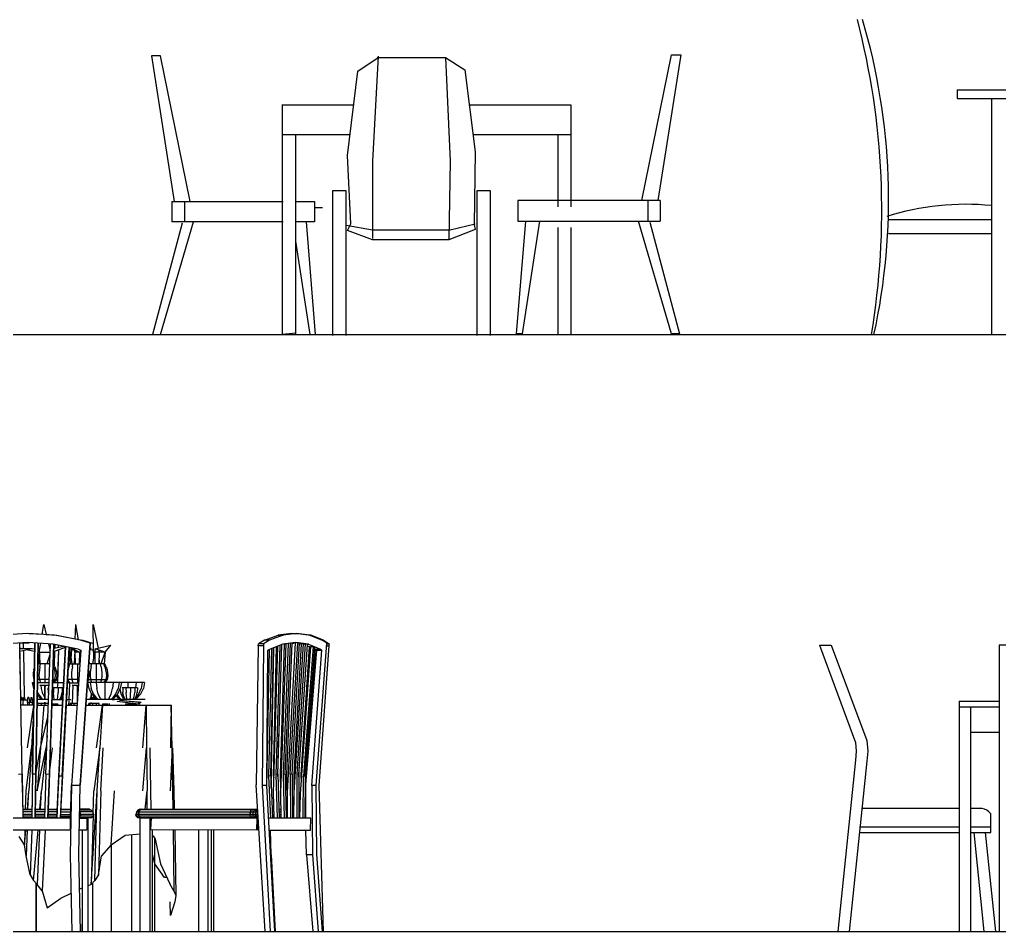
# Model space of a CAD drawing. Header units: inches. Extents: x 10 to 52.5, y 12.2 to 37.
# Drawn here: x 41.289 to 44.694, y 27.344 to 30.512 of the extents above; entities that cross this region are included whole.
import ezdxf

# ---------------------------------------------------------------- set-up
doc = ezdxf.new("R2010")
doc.units = ezdxf.units.IN
doc.header["$MEASUREMENT"] = 0
doc.layers.add('02', color=2, linetype='Continuous')
doc.layers.add('1', color=1, linetype='Continuous')

msp = doc.modelspace()

# ---------------------------------------------------------------- linework, layer by layer
at = {"layer": '02'}
for p, q in [((44.5476, 30.2675), (44.5476, 30.2377)), ((44.5476, 30.2675), (44.7205, 30.2675)), ((42.2008, 30.2169), (42.2008, 29.4194)), ((42.2045, 30.2161), (42.4496, 30.2161)), ((42.8518, 30.2161), (43.2045, 30.2161)), ((43.2045, 30.2161), (43.2045, 29.8611)), ((44.5476, 30.2377), (44.7205, 30.2377)), ((44.6671, 30.2377), (44.6671, 29.4175)), ((42.4368, 30.1108), (42.2045, 30.1108)), ((42.2481, 30.1108), (42.2481, 29.4161)), ((43.2045, 30.1108), (42.865, 30.1108)), ((43.1609, 29.8611), (43.1609, 30.1108)), ((42.3132, 29.8594), (42.3414, 29.8594)), ((44.6671, 29.8155), (44.3089, 29.8155)), ((43.1609, 29.4161), (43.1609, 29.7899)), ((43.2045, 29.7899), (43.2045, 29.4161)), ((44.6671, 29.7674), (44.3089, 29.7674)), ((42.2008, 29.4194), (42.2492, 29.4234)), ((41.3672, 28.3762), (41.3728, 28.4101)), ((41.3728, 28.4101), (41.3814, 28.3752)), ((41.4822, 28.359), (41.4837, 28.4101)), ((41.4929, 28.3567), (41.4837, 28.4101)), ((41.5445, 28.4101), (41.5621, 28.3284)), ((41.5457, 28.3136), (41.5445, 28.4101)), ((41.3173, 28.3794), (41.2249, 28.3735)), ((41.4095, 28.3735), (41.3173, 28.3794)), ((41.3215, 28.3793), (41.3259, 28.3794)), ((41.3259, 28.3794), (41.3672, 28.3768)), ((41.3812, 28.3758), (41.4183, 28.3735)), ((41.5002, 28.3553), (41.4095, 28.3735)), ((41.4183, 28.3735), (41.4822, 28.3607)), ((42.14, 28.3553), (42.1872, 28.3735)), ((42.2048, 28.3735), (42.1578, 28.3553)), ((42.2341, 28.3794), (42.1872, 28.3735)), ((42.1872, 28.3735), (42.2048, 28.3735)), ((42.2515, 28.3794), (42.2048, 28.3735)), ((42.2341, 28.3794), (42.2559, 28.3794)), ((42.297, 28.3735), (42.2515, 28.3794)), ((42.2559, 28.3794), (42.3014, 28.3735)), ((42.297, 28.3735), (42.3408, 28.3553)), ((42.3014, 28.3735), (42.297, 28.3735)), ((42.3452, 28.3553), (42.3014, 28.3735)), ((41.3173, 28.3471), (41.2289, 28.3414)), ((41.2894, 28.3448), (41.3215, 28.3469)), ((41.2985, 27.8268), (41.2894, 28.3454)), ((41.2974, 27.89), (41.2894, 28.3454)), ((41.2899, 28.3263), (41.2897, 28.3448)), ((41.302, 28.3265), (41.3018, 28.3456)), ((41.4057, 28.3414), (41.3173, 28.3471)), ((41.3412, 28.3456), (41.3324, 27.8268)), ((41.3336, 27.89), (41.3412, 28.3456)), ((41.3533, 28.3448), (41.3445, 27.8266)), ((41.3454, 27.8898), (41.3533, 28.3448)), ((41.3534, 28.3261), (41.3536, 28.3448)), ((41.3582, 28.3207), (41.3621, 28.3443)), ((41.3804, 27.89), (41.3961, 28.342)), ((41.3894, 28.3423), (41.3953, 28.3186)), ((41.408, 28.3408), (41.3904, 27.8265)), ((41.3925, 27.8894), (41.408, 28.3408)), ((41.4064, 28.3412), (41.4045, 28.3414)), ((41.4925, 28.3242), (41.4057, 28.3414)), ((41.412, 28.328), (41.4124, 28.34)), ((41.4242, 28.3303), (41.4244, 28.3376)), ((41.4925, 28.3586), (41.509, 28.3553)), ((41.499, 27.8504), (41.5342, 28.3454)), ((41.5342, 28.3454), (41.4992, 27.8527)), ((41.5342, 28.3454), (41.5002, 28.3553)), ((41.509, 28.3553), (41.5453, 28.3444)), ((41.5516, 28.3261), (41.6057, 28.3383)), ((41.5859, 28.3136), (41.6057, 28.3383)), ((42.1182, 28.3366), (42.1105, 27.8527)), ((42.1182, 28.3366), (42.119, 28.3435)), ((42.1364, 28.3366), (42.1182, 28.3366)), ((42.14, 28.3553), (42.119, 28.3435)), ((42.1369, 28.3435), (42.119, 28.3435)), ((42.1364, 28.3366), (42.1321, 27.8504)), ((42.1369, 28.3435), (42.1364, 28.3366)), ((42.1578, 28.3553), (42.1369, 28.3435)), ((42.1578, 28.3553), (42.14, 28.3553)), ((42.2041, 28.3414), (42.1591, 28.3242)), ((42.18, 27.8896), (42.1939, 28.3376)), ((42.1861, 27.89), (42.2001, 28.3399)), ((42.2083, 28.342), (42.1943, 27.89)), ((42.2146, 28.3427), (42.1957, 27.8266)), ((42.2486, 28.3471), (42.2041, 28.3414)), ((42.2056, 27.8896), (42.2238, 28.3439)), ((42.2085, 28.3414), (42.2083, 28.3414)), ((42.2146, 28.3421), (42.2085, 28.3414)), ((42.2115, 27.89), (42.2299, 28.3446)), ((42.2177, 27.89), (42.236, 28.3456)), ((42.2469, 28.3467), (42.2186, 27.8268)), ((42.2297, 27.89), (42.2559, 28.3462)), ((42.2356, 27.8898), (42.2618, 28.3454)), ((42.236, 28.345), (42.2416, 28.3456)), ((42.2467, 28.345), (42.2395, 28.346)), ((42.2741, 28.3425), (42.2416, 27.8268)), ((42.2678, 28.3421), (42.2418, 27.8896)), ((42.2515, 28.3467), (42.2469, 28.3467)), ((42.2924, 28.3414), (42.2486, 28.3471)), ((42.253, 27.89), (42.2829, 28.3425)), ((42.2592, 27.8894), (42.289, 28.341)), ((42.2739, 28.3414), (42.2618, 28.3431)), ((42.2741, 28.3425), (42.2829, 28.3425)), ((42.289, 28.341), (42.2831, 28.3425)), ((42.2997, 28.3309), (42.2886, 28.3355)), ((42.289, 28.341), (42.2924, 28.3414)), ((42.2924, 28.3414), (42.3343, 28.3242)), ((42.319, 27.8504), (42.3569, 28.3454)), ((42.3636, 28.3366), (42.3284, 27.8504)), ((42.3569, 28.3454), (42.3408, 28.3553)), ((42.3408, 28.3553), (42.3452, 28.3553)), ((42.3452, 28.3553), (42.3642, 28.3435)), ((42.3561, 28.3366), (42.3636, 28.3366)), ((42.3567, 28.3435), (42.3642, 28.3435)), ((42.3642, 28.3435), (42.3636, 28.3366)), ((44.0686, 28.3381), (44.1938, 28.0007)), ((44.0686, 28.3381), (44.1097, 28.3381)), ((44.1097, 28.3381), (44.2334, 28.0071)), ((44.6933, 28.3381), (44.6933, 27.3442)), ((44.7333, 28.3381), (44.6933, 28.3381)), ((41.2896, 28.3263), (41.3316, 28.3267)), ((41.2897, 28.3177), (41.3316, 28.3267)), ((41.293, 28.1564), (41.2901, 28.3177)), ((41.2924, 28.3267), (41.3119, 28.3265)), ((41.2941, 28.3263), (41.2924, 28.3267)), ((41.3022, 28.3203), (41.3051, 28.1564)), ((41.3408, 28.3161), (41.3119, 28.3224)), ((41.3297, 28.3263), (41.341, 28.3261)), ((41.3525, 28.2739), (41.3529, 28.3026)), ((41.3527, 28.3079), (41.3544, 28.2739)), ((41.358, 28.3261), (41.3529, 28.3146)), ((41.3531, 28.3261), (41.358, 28.3261)), ((41.3599, 28.2739), (41.358, 28.3261)), ((41.3584, 28.3136), (41.3951, 28.3136)), ((41.3842, 28.2739), (41.395, 28.3077)), ((41.4072, 28.3159), (41.4487, 28.3312)), ((41.4435, 28.3337), (41.4076, 28.3272)), ((41.4099, 28.2675), (41.4116, 28.3177)), ((41.4238, 28.3221), (41.4198, 28.2083)), ((41.4238, 28.3221), (41.42, 28.2083)), ((41.4487, 28.3328), (41.4219, 27.8209)), ((41.4254, 27.8838), (41.4487, 28.3328)), ((41.4606, 28.3305), (41.434, 27.8201)), ((41.4372, 27.8833), (41.4606, 28.3305)), ((41.4627, 28.3261), (41.4604, 28.328)), ((41.4969, 28.3136), (41.4627, 28.3261)), ((41.4653, 28.2739), (41.4627, 28.3261)), ((41.4627, 28.3261), (41.4697, 28.2739)), ((41.4671, 28.3291), (41.4969, 28.3136)), ((41.4688, 28.3238), (41.4673, 28.2926)), ((41.469, 28.328), (41.4692, 28.3288)), ((41.5017, 28.3215), (41.4692, 27.8504)), ((41.4806, 28.3194), (41.4782, 28.2739)), ((41.4808, 28.3136), (41.481, 28.3263)), ((41.4808, 28.3221), (41.481, 28.3263)), ((41.4808, 28.3136), (41.4814, 28.2739)), ((41.4969, 28.3136), (41.4808, 28.3136)), ((41.4925, 28.3242), (41.5017, 28.3215)), ((41.4969, 28.3136), (41.4961, 28.2739)), ((41.499, 28.3223), (41.5005, 28.3136)), ((41.4992, 28.3203), (41.5015, 28.3198)), ((41.5325, 28.3226), (41.5376, 28.3267)), ((41.5376, 28.3267), (41.5329, 28.3267)), ((41.5455, 28.3194), (41.5338, 28.3238)), ((41.5516, 28.3261), (41.5422, 28.2739)), ((41.5457, 28.3136), (41.5461, 28.2951)), ((41.5493, 28.3136), (41.5457, 28.3136)), ((41.5859, 28.3136), (41.5516, 28.3261)), ((41.5518, 28.2739), (41.5516, 28.3261)), ((41.5859, 28.3136), (41.5516, 28.3136)), ((41.5635, 28.3217), (41.5654, 28.3136)), ((41.5654, 28.3136), (41.5644, 28.2739)), ((41.5721, 28.2739), (41.5859, 28.3136)), ((41.5859, 28.3136), (41.583, 28.2739)), ((42.1561, 28.3224), (42.1471, 27.8479)), ((42.1507, 28.3196), (42.1471, 27.8504)), ((42.1591, 28.3242), (42.1507, 28.3196)), ((42.1561, 28.3215), (42.1543, 28.3215)), ((42.1555, 27.8833), (42.165, 28.3265)), ((42.1616, 27.884), (42.1714, 28.3288)), ((42.1633, 27.8419), (42.1727, 28.3293)), ((42.1848, 28.3339), (42.1706, 27.8265)), ((42.1717, 27.8838), (42.1817, 28.3328)), ((42.1846, 28.3322), (42.1817, 28.3311)), ((42.2999, 28.3341), (42.2634, 27.8209)), ((42.2674, 27.8896), (42.2965, 28.3322)), ((42.3091, 28.3341), (42.2756, 27.8838)), ((42.3156, 28.3244), (42.281, 27.8408)), ((42.2815, 27.8833), (42.315, 28.3318)), ((42.3206, 28.3215), (42.2825, 27.8527)), ((42.3001, 28.3343), (42.3091, 28.3343)), ((42.3039, 27.8504), (42.3387, 28.3215)), ((42.3144, 28.3247), (42.3162, 28.3242)), ((42.3162, 28.3242), (42.3343, 28.3242)), ((42.3162, 28.3242), (42.3206, 28.3215)), ((42.3206, 28.3215), (42.3387, 28.3215)), ((42.3343, 28.3242), (42.3387, 28.3215)), ((41.3938, 28.2739), (41.3521, 28.2739)), ((41.3592, 28.2635), (41.3613, 28.2739)), ((41.3766, 28.2739), (41.3766, 28.2075)), ((41.3936, 28.2664), (41.3921, 28.2739)), ((41.407, 28.2635), (41.4055, 28.2675)), ((41.4057, 28.2739), (41.4074, 28.2739)), ((41.4116, 28.2635), (41.4074, 28.2739)), ((41.459, 28.2739), (41.4575, 28.2702)), ((41.459, 28.2739), (41.4982, 28.2739)), ((41.4594, 28.2635), (41.463, 28.2739)), ((41.4722, 28.2635), (41.4743, 28.2739)), ((41.4896, 28.2739), (41.4896, 28.2075)), ((41.5851, 28.2739), (41.529, 28.2739)), ((41.5298, 28.2861), (41.5306, 28.2739)), ((41.5369, 28.2635), (41.539, 28.2739)), ((41.5545, 28.2739), (41.5545, 28.2083)), ((41.5675, 28.2739), (41.5648, 28.2913)), ((41.5719, 28.2635), (41.5698, 28.2739)), ((41.5847, 28.2635), (41.5811, 28.2739)), ((41.5893, 28.2635), (41.5851, 28.2739)), ((41.3364, 28.2423), (41.3355, 28.2314)), ((41.3385, 28.253), (41.3364, 28.2423)), ((41.3385, 28.253), (41.3397, 28.2572)), ((41.3565, 28.2423), (41.3561, 28.2314)), ((41.3577, 28.253), (41.3565, 28.2423)), ((41.3592, 28.2635), (41.3577, 28.253)), ((41.407, 28.2635), (41.4097, 28.253)), ((41.4097, 28.253), (41.4116, 28.2423)), ((41.4116, 28.2635), (41.4148, 28.253)), ((41.4116, 28.2423), (41.4124, 28.2314)), ((41.4148, 28.253), (41.417, 28.2423)), ((41.417, 28.2423), (41.4179, 28.2314)), ((41.4567, 28.253), (41.4565, 28.2522)), ((41.4594, 28.2635), (41.4567, 28.253)), ((41.4696, 28.2423), (41.469, 28.2314)), ((41.4707, 28.253), (41.4696, 28.2423)), ((41.4722, 28.2635), (41.4707, 28.253)), ((41.5279, 28.253), (41.5275, 28.2536)), ((41.5279, 28.253), (41.53, 28.2423)), ((41.53, 28.2423), (41.531, 28.2314)), ((41.5344, 28.2423), (41.5338, 28.2314)), ((41.5354, 28.253), (41.5344, 28.2423)), ((41.5369, 28.2635), (41.5354, 28.253)), ((41.5719, 28.2635), (41.5734, 28.253)), ((41.5734, 28.253), (41.5746, 28.2423)), ((41.5746, 28.2423), (41.5751, 28.2314)), ((41.5847, 28.2635), (41.5874, 28.253)), ((41.5874, 28.253), (41.5893, 28.2423)), ((41.5893, 28.2635), (41.5925, 28.253)), ((41.5893, 28.2423), (41.5903, 28.2314)), ((41.5925, 28.253), (41.5947, 28.2423)), ((41.5947, 28.2423), (41.5958, 28.2314)), ((41.3337, 28.2083), (41.3389, 28.2083)), ((41.338, 28.1882), (41.3337, 28.2083)), ((41.3355, 28.2314), (41.338, 28.2186)), ((41.3391, 28.2186), (41.338, 28.2186)), ((41.338, 28.2186), (41.3391, 28.2169)), ((41.3915, 28.2075), (41.351, 28.2075)), ((41.3919, 28.2186), (41.3511, 28.2186)), ((41.3561, 28.2314), (41.3573, 28.2186)), ((41.3573, 28.2186), (41.3613, 28.2075)), ((41.3586, 28.2), (41.3911, 28.2)), ((41.3649, 28.1882), (41.3636, 28.1991)), ((41.4103, 28.2186), (41.4034, 28.2081)), ((41.4074, 28.2075), (41.4034, 28.2075)), ((41.4038, 28.2186), (41.4154, 28.2186)), ((41.4154, 28.2186), (41.4074, 28.2075)), ((41.4078, 28.2083), (41.4422, 28.2083)), ((41.4124, 28.2314), (41.4103, 28.2186)), ((41.4179, 28.2314), (41.4154, 28.2186)), ((41.4212, 28.2083), (41.4191, 28.1897)), ((41.442, 28.206), (41.4391, 28.1897)), ((41.459, 28.2075), (41.4544, 28.2134)), ((41.4944, 28.2186), (41.4548, 28.2186)), ((41.455, 28.2243), (41.4562, 28.2186)), ((41.4632, 28.2075), (41.4562, 28.2186)), ((41.459, 28.2075), (41.4937, 28.2075)), ((41.4627, 28.2054), (41.4596, 28.1491)), ((41.469, 28.2314), (41.4703, 28.2186)), ((41.4703, 28.2186), (41.4743, 28.2075)), ((41.4743, 28.1996), (41.4711, 28.1354)), ((41.4717, 28.2), (41.4931, 28.2)), ((41.5262, 28.2075), (41.5243, 28.2075)), ((41.5273, 28.2083), (41.5246, 28.2123)), ((41.5285, 28.2186), (41.5248, 28.2136)), ((41.525, 28.2186), (41.5933, 28.2186)), ((41.723, 28.2083), (41.5262, 28.2083)), ((41.5302, 28.1882), (41.5262, 28.2083)), ((41.5285, 28.2186), (41.531, 28.2314)), ((41.5338, 28.2314), (41.535, 28.2186)), ((41.5338, 28.2083), (41.5375, 28.1882)), ((41.535, 28.2186), (41.5388, 28.2083)), ((41.5552, 28.2083), (41.5574, 28.1882)), ((41.5738, 28.2186), (41.57, 28.2083)), ((41.5751, 28.2314), (41.5738, 28.2186)), ((41.588, 28.2186), (41.5813, 28.2083)), ((41.5845, 28.2083), (41.5845, 28.1491)), ((41.5933, 28.2186), (41.5855, 28.2083)), ((41.5903, 28.2314), (41.588, 28.2186)), ((41.5958, 28.2314), (41.5933, 28.2186)), ((41.6136, 28.2083), (41.6115, 28.1882)), ((41.635, 28.2083), (41.6314, 28.1882)), ((41.6429, 28.2083), (41.6386, 28.1882)), ((41.6645, 28.2083), (41.6645, 28.1897)), ((41.6937, 28.2083), (41.6916, 28.1897)), ((41.7152, 28.2083), (41.7115, 28.1882)), ((41.723, 28.2083), (41.7188, 28.1882)), ((41.3385, 28.1868), (41.338, 28.1882)), ((41.3599, 28.1539), (41.3502, 28.1654)), ((41.3502, 28.1491), (41.3506, 28.165)), ((41.3504, 28.1752), (41.3529, 28.1696)), ((41.3529, 28.1696), (41.3643, 28.1539)), ((41.3695, 28.1696), (41.3649, 28.1882)), ((41.3695, 28.1696), (41.3737, 28.1595)), ((41.3737, 28.1975), (41.3797, 28.1975)), ((41.3753, 28.1975), (41.3753, 28.1491)), ((41.3766, 28.1975), (41.3766, 28.1491)), ((41.3886, 28.1744), (41.3881, 28.1897)), ((41.3907, 28.1897), (41.3881, 28.1897)), ((41.3902, 28.1681), (41.3886, 28.1744)), ((41.4412, 28.1897), (41.4028, 28.1897)), ((41.4066, 28.1897), (41.4068, 28.1744)), ((41.408, 28.1597), (41.4068, 28.1744)), ((41.4219, 28.1597), (41.4229, 28.1744)), ((41.4231, 28.1897), (41.4229, 28.1744)), ((41.4332, 28.1597), (41.4361, 28.1744)), ((41.4365, 28.1897), (41.4361, 28.1744)), ((41.4374, 28.1597), (41.4403, 28.1715)), ((41.4868, 28.1975), (41.4927, 28.1975)), ((41.4883, 28.1975), (41.4883, 28.1354)), ((41.4923, 28.1975), (41.4923, 28.1864)), ((41.5392, 28.1696), (41.5302, 28.1882)), ((41.5382, 28.1713), (41.5373, 28.1562)), ((41.5373, 28.1562), (41.5382, 28.1711)), ((41.5453, 28.1696), (41.5375, 28.1882)), ((41.5524, 28.1539), (41.5392, 28.1696)), ((41.5566, 28.1539), (41.5453, 28.1696)), ((41.5617, 28.1696), (41.5574, 28.1882)), ((41.5684, 28.1539), (41.5617, 28.1696)), ((41.6006, 28.1539), (41.6071, 28.1696)), ((41.6071, 28.1696), (41.6115, 28.1882)), ((41.6122, 28.1539), (41.6237, 28.1696)), ((41.6166, 28.1539), (41.6297, 28.1696)), ((41.6237, 28.1696), (41.6314, 28.1882)), ((41.6367, 28.1539), (41.6274, 28.1669)), ((41.6297, 28.1696), (41.6386, 28.1882)), ((41.6419, 28.1696), (41.6377, 28.1866)), ((41.6486, 28.1539), (41.6419, 28.1696)), ((41.6981, 28.1897), (41.6457, 28.1897)), ((41.6497, 28.1597), (41.6463, 28.1744)), ((41.6474, 28.1897), (41.648, 28.1744)), ((41.6513, 28.1597), (41.648, 28.1744)), ((41.6585, 28.1897), (41.6587, 28.1744)), ((41.6606, 28.1597), (41.6587, 28.1744)), ((41.6742, 28.1597), (41.6746, 28.1744)), ((41.6746, 28.1897), (41.6746, 28.1744)), ((41.687, 28.1597), (41.6893, 28.1744)), ((41.6897, 28.1897), (41.6893, 28.1744)), ((41.6924, 28.1539), (41.7037, 28.1696)), ((41.6939, 28.1597), (41.6976, 28.1744)), ((41.6966, 28.1539), (41.7098, 28.1696)), ((41.6981, 28.1897), (41.6976, 28.1744)), ((41.7037, 28.1696), (41.7115, 28.1882)), ((41.7098, 28.1696), (41.7188, 28.1882)), ((41.2961, 28.1564), (41.2926, 28.1564)), ((41.2928, 28.1488), (41.3167, 28.1488)), ((41.293, 28.1308), (41.3376, 28.1308)), ((41.2934, 28.1302), (41.2934, 28.1308)), ((41.2961, 28.1564), (41.2968, 28.1488)), ((41.2961, 28.153), (41.2961, 28.1564)), ((41.2961, 28.153), (41.2964, 28.1488)), ((41.3012, 28.1308), (41.3028, 28.1564)), ((41.3018, 28.1488), (41.3028, 28.1564)), ((41.3022, 28.1488), (41.3028, 28.153)), ((41.3028, 28.1564), (41.3062, 28.1564)), ((41.3062, 28.1564), (41.307, 28.1488)), ((41.3062, 28.153), (41.3066, 28.1488)), ((41.3158, 28.14), (41.3177, 28.1564)), ((41.3158, 28.14), (41.3158, 28.1329)), ((41.3158, 28.14), (41.3332, 28.14)), ((41.3211, 28.1564), (41.3177, 28.1564)), ((41.3211, 28.1564), (41.323, 28.14)), ((41.3219, 28.1488), (41.3269, 28.1488)), ((41.323, 28.1329), (41.323, 28.14)), ((41.3278, 28.1564), (41.3261, 28.14)), ((41.3278, 28.1564), (41.3313, 28.1564)), ((41.3313, 28.1564), (41.3332, 28.14)), ((41.332, 28.1488), (41.338, 28.1488)), ((41.3332, 28.1329), (41.3332, 28.14)), ((41.3894, 28.1491), (41.35, 28.1491)), ((41.35, 28.1302), (41.3502, 28.1419)), ((41.3888, 28.1354), (41.3513, 28.1354)), ((41.3513, 28.1354), (41.3513, 28.1314)), ((41.3665, 28.1491), (41.3599, 28.1539)), ((41.3622, 28.1491), (41.3624, 28.152)), ((41.364, 28.1354), (41.364, 28.1314)), ((41.3643, 28.1539), (41.3699, 28.1491)), ((41.3753, 28.1403), (41.3753, 28.1354)), ((41.3766, 28.14), (41.3766, 28.1314)), ((41.384, 28.1314), (41.384, 28.131)), ((41.3873, 28.131), (41.3873, 28.1314)), ((41.4015, 28.1491), (41.4391, 28.1491)), ((41.4039, 28.1346), (41.4206, 28.1346)), ((41.4039, 28.131), (41.4039, 28.1346)), ((41.4093, 28.1491), (41.408, 28.1597)), ((41.4085, 28.131), (41.4085, 28.1346)), ((41.4129, 28.1346), (41.4129, 28.131)), ((41.4202, 28.1491), (41.4219, 28.1597)), ((41.4206, 28.1335), (41.4212, 28.1346)), ((41.4206, 28.1346), (41.4206, 28.1302)), ((41.4217, 28.1335), (41.4213, 28.1335)), ((41.4217, 28.1335), (41.4225, 28.1346)), ((41.4217, 28.1302), (41.4217, 28.1335)), ((41.429, 28.1491), (41.4332, 28.1597)), ((41.4324, 28.1491), (41.4374, 28.1597)), ((41.4512, 28.1491), (41.4669, 28.1491)), ((41.4594, 28.1449), (41.4586, 28.1302)), ((41.4644, 28.1314), (41.4644, 28.1354)), ((41.4887, 28.1354), (41.4644, 28.1354)), ((41.4678, 28.1354), (41.4678, 28.1314)), ((41.477, 28.1354), (41.477, 28.1314)), ((41.7253, 28.1491), (41.5202, 28.1491)), ((41.5292, 28.1314), (41.5292, 28.1354)), ((41.5658, 28.1354), (41.5292, 28.1354)), ((41.5325, 28.1354), (41.5325, 28.1314)), ((41.5352, 28.153), (41.5354, 28.1564)), ((41.5514, 28.1507), (41.5352, 28.153)), ((41.5422, 28.1564), (41.5354, 28.1564)), ((41.5357, 28.1314), (41.5355, 28.1302)), ((41.5363, 28.1392), (41.5359, 28.1354)), ((41.5361, 28.1392), (41.5359, 28.1354)), ((41.5371, 28.1564), (41.5369, 28.153)), ((41.5369, 28.153), (41.5514, 28.1511)), ((41.5371, 28.1564), (41.5403, 28.156)), ((41.5405, 28.1564), (41.5401, 28.153)), ((41.5514, 28.1514), (41.5401, 28.153)), ((41.5403, 28.156), (41.5405, 28.1564)), ((41.5419, 28.153), (41.5422, 28.1564)), ((41.5419, 28.153), (41.5514, 28.1516)), ((41.5419, 28.1354), (41.5419, 28.1314)), ((41.5478, 28.1556), (41.5422, 28.1564)), ((41.5468, 28.1597), (41.5464, 28.1608)), ((41.5482, 28.1564), (41.5468, 28.1597)), ((41.5476, 28.153), (41.548, 28.1564)), ((41.5549, 28.1518), (41.5476, 28.153)), ((41.5497, 28.1564), (41.548, 28.1564)), ((41.548, 28.1564), (41.5505, 28.156)), ((41.5497, 28.1564), (41.5503, 28.1562)), ((41.5514, 28.1495), (41.5507, 28.1509)), ((41.5514, 28.1491), (41.5514, 28.1524)), ((41.5589, 28.1491), (41.5524, 28.1539)), ((41.5545, 28.1384), (41.5545, 28.1314)), ((41.5566, 28.1539), (41.5623, 28.1491)), ((41.557, 28.1505), (41.557, 28.1491)), ((41.5574, 28.1375), (41.5574, 28.1354)), ((41.5658, 28.1308), (41.5658, 28.1358)), ((41.5683, 28.1302), (41.5683, 28.1308)), ((41.5684, 28.1539), (41.5717, 28.1491)), ((41.5725, 28.1308), (41.5725, 28.1302)), ((41.5772, 28.1346), (41.595, 28.1346)), ((41.5784, 28.131), (41.5784, 28.1346)), ((41.586, 28.1346), (41.586, 28.131)), ((41.5904, 28.1346), (41.5904, 28.131)), ((41.5937, 28.1346), (41.5937, 28.131)), ((41.6006, 28.1539), (41.5971, 28.1491)), ((41.6006, 28.1352), (41.6006, 28.1308)), ((41.6122, 28.1539), (41.6065, 28.1491)), ((41.6166, 28.1539), (41.61, 28.1491)), ((41.6107, 28.1497), (41.6166, 28.1491)), ((41.6111, 28.1499), (41.6191, 28.1491)), ((41.6216, 28.1491), (41.6115, 28.1501)), ((41.6243, 28.1491), (41.6117, 28.1503)), ((41.6325, 28.1539), (41.6245, 28.1633)), ((41.626, 28.1411), (41.6258, 28.1411)), ((41.7018, 28.1329), (41.6283, 28.1423)), ((41.639, 28.1491), (41.6325, 28.1539)), ((41.6363, 28.147), (41.7025, 28.14)), ((41.6367, 28.1539), (41.6423, 28.1491)), ((41.6367, 28.1472), (41.706, 28.14)), ((41.6371, 28.1474), (41.7075, 28.14)), ((41.6375, 28.1476), (41.7111, 28.14)), ((41.6486, 28.1539), (41.6518, 28.1491)), ((41.6545, 28.1491), (41.6497, 28.1597)), ((41.6557, 28.1491), (41.6513, 28.1597)), ((41.657, 28.1346), (41.6802, 28.1346)), ((41.657, 28.1346), (41.657, 28.131)), ((41.6629, 28.1491), (41.6606, 28.1597)), ((41.6626, 28.1346), (41.6626, 28.131)), ((41.667, 28.131), (41.667, 28.1346)), ((41.6736, 28.1491), (41.6742, 28.1597)), ((41.6758, 28.1346), (41.6758, 28.131)), ((41.679, 28.1346), (41.679, 28.131)), ((41.6943, 28.1329), (41.6802, 28.1346)), ((41.6802, 28.1344), (41.6928, 28.1329)), ((41.6893, 28.1329), (41.6802, 28.134)), ((41.6821, 28.1348), (41.6979, 28.1329)), ((41.6836, 28.1491), (41.687, 28.1597)), ((41.689, 28.1491), (41.6939, 28.1597)), ((41.6966, 28.1539), (41.6899, 28.1491)), ((41.6924, 28.1539), (41.6905, 28.1524)), ((41.6928, 28.1331), (41.6928, 28.1329)), ((41.6979, 28.1329), (41.6979, 28.1333)), ((41.7025, 28.14), (41.7018, 28.1329)), ((41.706, 28.14), (41.7025, 28.14)), ((41.706, 28.14), (41.7054, 28.1329)), ((41.7054, 28.1331), (41.7069, 28.1329)), ((41.7069, 28.1329), (41.7075, 28.14)), ((41.7075, 28.14), (41.7111, 28.14)), ((44.5547, 28.1442), (44.5547, 27.3442)), ((44.5547, 28.1442), (44.6933, 28.1442)), ((41.3165, 27.9812), (41.3374, 28.122)), ((41.3372, 28.1053), (41.3297, 27.9812)), ((41.3496, 28.1302), (41.3888, 28.1302)), ((41.3724, 28.1302), (41.3609, 27.9812)), ((41.4007, 28.1302), (41.438, 28.1302)), ((41.45, 28.1302), (41.4883, 28.1302)), ((41.5189, 28.1302), (41.8169, 28.1302)), ((41.5564, 27.9812), (41.5767, 28.1302)), ((41.5767, 28.1302), (41.5677, 27.9812)), ((41.7169, 27.9812), (41.7284, 28.1302)), ((41.7284, 28.1302), (41.7301, 27.9812)), ((41.8158, 28.1302), (41.8131, 27.9812)), ((41.8188, 27.9812), (41.8158, 28.1302)), ((44.5547, 28.1242), (44.6933, 28.1242)), ((44.5947, 27.3442), (44.5947, 28.1242)), ((41.3609, 27.9812), (41.3875, 28.0941)), ((42.1863, 27.8827), (42.1903, 28.0296)), ((42.259, 27.881), (42.2701, 28.0556)), ((44.5947, 28.0363), (44.6933, 28.0363)), ((41.385, 28.0248), (41.3806, 27.9812)), ((44.1938, 28.0007), (44.1966, 27.9701)), ((44.2334, 28.0071), (44.2367, 27.9701)), ((41.3114, 27.8322), (41.3297, 27.9812)), ((41.3297, 27.9812), (41.3205, 27.8322)), ((41.3454, 27.8898), (41.3609, 27.9812)), ((41.3492, 27.8322), (41.3806, 27.9812)), ((41.3609, 27.9812), (41.3492, 27.8322)), ((41.3806, 27.9812), (41.3649, 27.8322)), ((41.402, 27.9812), (41.393, 27.9043)), ((41.5677, 27.9812), (41.547, 27.8322)), ((41.5587, 27.8322), (41.5677, 27.9812)), ((41.5715, 27.8322), (41.5795, 27.9812)), ((41.7167, 27.8322), (41.7301, 27.9812)), ((41.7301, 27.9812), (41.7316, 27.8322)), ((41.7417, 27.9812), (41.7442, 27.8322)), ((41.8188, 27.9812), (41.8118, 27.8322)), ((41.8217, 27.8322), (41.8188, 27.9812)), ((41.8263, 27.8322), (41.8215, 27.9812)), ((44.1966, 27.9701), (44.1938, 27.9394)), ((44.2367, 27.9701), (44.2336, 27.9356)), ((44.1938, 27.9394), (44.1325, 27.3442)), ((44.2336, 27.9356), (44.1727, 27.3442)), ((41.2974, 27.89), (41.2853, 27.8896)), ((41.2974, 27.89), (41.3001, 27.7373)), ((41.3336, 27.89), (41.3309, 27.7373)), ((41.3454, 27.8898), (41.3336, 27.89)), ((41.3429, 27.7373), (41.3454, 27.8898)), ((41.3804, 27.89), (41.3751, 27.7373)), ((41.3925, 27.8894), (41.3804, 27.89)), ((41.3871, 27.7373), (41.3925, 27.8894)), ((41.4177, 27.7373), (41.4254, 27.8838)), ((41.4372, 27.8833), (41.4254, 27.8838)), ((41.4372, 27.8833), (41.4296, 27.7373)), ((42.1616, 27.884), (42.1555, 27.8833)), ((42.1616, 27.7373), (42.1555, 27.8833)), ((42.1616, 27.884), (42.1677, 27.7373)), ((42.1717, 27.8838), (42.1719, 27.8773)), ((42.1861, 27.89), (42.18, 27.8896)), ((42.1851, 27.7373), (42.18, 27.8896)), ((42.1861, 27.89), (42.1913, 27.7373)), ((42.1943, 27.89), (42.196, 27.8379)), ((42.2115, 27.89), (42.2056, 27.8896)), ((42.2094, 27.7373), (42.2056, 27.8896)), ((42.2115, 27.89), (42.2154, 27.7373)), ((42.219, 27.8347), (42.2177, 27.89)), ((42.2356, 27.8898), (42.2297, 27.89)), ((42.2297, 27.89), (42.2308, 27.7373)), ((42.2356, 27.8898), (42.2368, 27.7373)), ((42.2418, 27.8896), (42.2421, 27.8362)), ((42.2592, 27.8894), (42.253, 27.89)), ((42.253, 27.7373), (42.253, 27.89)), ((42.2592, 27.8894), (42.259, 27.7373)), ((42.2672, 27.8768), (42.2674, 27.8896)), ((42.2741, 27.7373), (42.2756, 27.8838)), ((42.2815, 27.8833), (42.2756, 27.8838)), ((42.2815, 27.8833), (42.28, 27.7373)), ((41.2985, 27.8268), (41.2984, 27.8266)), ((41.2985, 27.8268), (41.3001, 27.7373)), ((41.3095, 27.7687), (41.3114, 27.8322)), ((41.3156, 27.7687), (41.3205, 27.8322)), ((41.3179, 27.7687), (41.3205, 27.8322)), ((41.3324, 27.8268), (41.3309, 27.7373)), ((41.3324, 27.8266), (41.3324, 27.8268)), ((41.3445, 27.8266), (41.3429, 27.7373)), ((41.3443, 27.8266), (41.3445, 27.8266)), ((41.3592, 27.7687), (41.3649, 27.8322)), ((41.3619, 27.7687), (41.3649, 27.8322)), ((41.3904, 27.8265), (41.3871, 27.7373)), ((41.3902, 27.8265), (41.3904, 27.8265)), ((41.4692, 27.8504), (41.465, 27.6101)), ((41.4661, 27.7373), (41.4692, 27.8527)), ((41.499, 27.8504), (41.4692, 27.8504)), ((41.495, 27.6124), (41.499, 27.8504)), ((41.5376, 27.5068), (41.5587, 27.8322)), ((41.5447, 27.7536), (41.547, 27.8322)), ((41.5497, 27.521), (41.5587, 27.8322)), ((41.5715, 27.8322), (41.5635, 27.5401)), ((41.6065, 27.6449), (41.6184, 27.8322)), ((41.7251, 27.7687), (41.7316, 27.8322)), ((41.7322, 27.7687), (41.7316, 27.8322)), ((41.7442, 27.8322), (41.7452, 27.7687)), ((41.8221, 27.7687), (41.8217, 27.8322)), ((41.8271, 27.7687), (41.8263, 27.8322)), ((42.1421, 27.3442), (42.1105, 27.8527)), ((42.1321, 27.8504), (42.1593, 27.3442)), ((42.1471, 27.8504), (42.1321, 27.8504)), ((42.1471, 27.8504), (42.1744, 27.3442)), ((42.1706, 27.8265), (42.1729, 27.7373)), ((42.1957, 27.8266), (42.197, 27.7373)), ((42.2186, 27.8268), (42.2184, 27.7373)), ((42.2416, 27.8268), (42.2406, 27.7373)), ((42.2825, 27.8527), (42.2823, 27.7373)), ((42.3039, 27.8504), (42.3068, 27.6101)), ((42.319, 27.8504), (42.3039, 27.8504)), ((42.3217, 27.6124), (42.319, 27.8504)), ((42.3284, 27.8504), (42.3439, 27.3442)), ((41.4219, 27.8209), (41.4177, 27.7373)), ((41.4219, 27.8207), (41.4219, 27.8209)), ((41.434, 27.8201), (41.4296, 27.7373)), ((41.4338, 27.8201), (41.434, 27.8201)), ((42.2634, 27.8209), (42.2618, 27.7373)), ((41.2995, 27.7687), (41.3313, 27.7687)), ((41.3313, 27.7662), (41.2995, 27.7662)), ((41.3311, 27.7597), (41.2997, 27.7597)), ((41.3758, 27.7597), (41.3431, 27.7597)), ((41.3433, 27.7687), (41.376, 27.7687)), ((41.376, 27.7662), (41.3433, 27.7662)), ((41.4187, 27.7597), (41.3879, 27.7597)), ((41.3881, 27.7687), (41.4192, 27.7687)), ((41.4191, 27.7662), (41.3881, 27.7662)), ((41.4307, 27.7597), (41.4667, 27.7597)), ((41.4311, 27.7687), (41.4669, 27.7687)), ((41.4669, 27.7662), (41.4311, 27.7662)), ((41.4996, 27.7597), (41.4975, 27.7616)), ((41.5428, 27.7597), (41.4975, 27.7597)), ((41.4994, 27.7507), (41.4975, 27.7591)), ((41.5271, 27.7687), (41.4977, 27.7687)), ((41.4977, 27.7662), (41.5361, 27.7662)), ((41.5021, 27.7507), (41.4996, 27.7597)), ((41.5319, 27.7681), (41.5271, 27.7687)), ((41.5271, 27.7687), (41.5361, 27.7662)), ((41.5271, 27.7687), (41.5271, 27.7687)), ((41.5319, 27.7681), (41.5361, 27.7662)), ((41.5361, 27.7662), (41.5399, 27.7633)), ((41.5361, 27.7662), (41.5428, 27.7597)), ((41.5399, 27.7633), (41.5428, 27.7597)), ((41.5445, 27.7553), (41.5428, 27.7597)), ((41.5428, 27.7597), (41.5451, 27.7507)), ((41.6945, 27.7597), (41.6922, 27.7507)), ((41.7012, 27.7662), (41.6945, 27.7597)), ((41.6945, 27.7597), (42.1163, 27.7597)), ((41.6949, 27.7507), (41.697, 27.7597)), ((41.697, 27.7597), (41.7027, 27.7662)), ((41.7102, 27.7687), (41.7012, 27.7662)), ((42.1159, 27.7662), (41.7012, 27.7662)), ((41.7021, 27.7507), (41.7033, 27.7597)), ((41.7027, 27.7662), (41.7104, 27.7687)), ((41.7033, 27.7597), (41.7067, 27.7662)), ((41.7039, 27.7507), (41.7048, 27.7597)), ((41.7064, 27.7681), (41.7044, 27.7672)), ((41.7048, 27.7597), (41.7075, 27.7662)), ((41.7064, 27.7681), (41.7098, 27.7685)), ((41.7113, 27.7687), (41.7067, 27.7662)), ((41.7075, 27.7662), (41.7113, 27.7687)), ((41.7098, 27.7685), (41.7102, 27.7687)), ((41.7102, 27.7685), (41.7102, 27.7687)), ((41.7102, 27.7687), (42.1157, 27.7687)), ((41.9212, 27.7687), (41.9212, 27.7687)), ((42.0914, 27.7597), (42.0904, 27.7507)), ((42.0906, 27.7553), (42.0914, 27.7597)), ((42.0941, 27.7662), (42.0914, 27.7597)), ((42.0926, 27.7633), (42.0914, 27.7597)), ((42.0926, 27.7633), (42.0941, 27.7662)), ((42.0941, 27.7662), (42.0979, 27.7687)), ((42.096, 27.7681), (42.0941, 27.7662)), ((42.096, 27.7681), (42.0979, 27.7687)), ((42.0998, 27.7662), (42.0989, 27.7687)), ((42.0998, 27.7662), (42.1004, 27.7597)), ((42.1, 27.7687), (42.1052, 27.7662)), ((42.1006, 27.7507), (42.1004, 27.7597)), ((42.1006, 27.7687), (42.1082, 27.7662)), ((42.109, 27.7597), (42.1052, 27.7662)), ((42.1082, 27.7662), (42.114, 27.7597)), ((42.1103, 27.7507), (42.109, 27.7597)), ((42.1161, 27.7507), (42.114, 27.7597)), ((42.1664, 27.7687), (42.1719, 27.7687)), ((42.1721, 27.7662), (42.1664, 27.7662)), ((42.1723, 27.7597), (42.1668, 27.7597)), ((42.1901, 27.7687), (42.1964, 27.7687)), ((42.1964, 27.7662), (42.1901, 27.7662)), ((42.1966, 27.7597), (42.1905, 27.7597)), ((42.2144, 27.7687), (42.2184, 27.7687)), ((42.2184, 27.7662), (42.2146, 27.7662)), ((42.2184, 27.7597), (42.2148, 27.7597)), ((42.2364, 27.7687), (42.2408, 27.7687)), ((42.2408, 27.7662), (42.2364, 27.7662)), ((42.2408, 27.7597), (42.2366, 27.7597)), ((42.259, 27.7687), (42.2622, 27.7687)), ((42.2622, 27.7662), (42.259, 27.7662)), ((42.2622, 27.7597), (42.259, 27.7597)), ((42.2802, 27.7683), (42.2823, 27.7677)), ((42.2815, 27.7681), (42.2802, 27.7683)), ((42.2802, 27.7679), (42.2823, 27.767)), ((42.2823, 27.7662), (42.2802, 27.7662)), ((42.2823, 27.7635), (42.2802, 27.7654)), ((42.2802, 27.7643), (42.2813, 27.7633)), ((42.2823, 27.7612), (42.2802, 27.7637)), ((42.2802, 27.7597), (42.2823, 27.7597)), ((42.2813, 27.7633), (42.2823, 27.7618)), ((42.2823, 27.7673), (42.2815, 27.7681)), ((42.2823, 27.7618), (42.2823, 27.7635)), ((44.5561, 27.7715), (44.2167, 27.7715)), ((44.6341, 27.7715), (44.5947, 27.7715)), ((41.4661, 27.7373), (41.1597, 27.7373)), ((41.3311, 27.7507), (41.2997, 27.7507)), ((41.3309, 27.7446), (41.2999, 27.7446)), ((41.3309, 27.7387), (41.2999, 27.7387)), ((41.3087, 27.7387), (41.3085, 27.7373)), ((41.3131, 27.7373), (41.3133, 27.7387)), ((41.3167, 27.7387), (41.3167, 27.7373)), ((41.3753, 27.7446), (41.3429, 27.7446)), ((41.3751, 27.7387), (41.3429, 27.7387)), ((41.3754, 27.7507), (41.3431, 27.7507)), ((41.3565, 27.7373), (41.3567, 27.7387)), ((41.3603, 27.7387), (41.3603, 27.7373)), ((41.4177, 27.7387), (41.3871, 27.7387)), ((41.4179, 27.7446), (41.3873, 27.7446)), ((41.4183, 27.7507), (41.3875, 27.7507)), ((41.4296, 27.7402), (41.4661, 27.7402)), ((41.43, 27.7446), (41.4663, 27.7446)), ((41.4301, 27.7507), (41.4663, 27.7507)), ((41.4655, 27.6954), (41.4661, 27.7373)), ((41.5005, 27.7446), (41.4971, 27.7413)), ((41.4971, 27.7402), (41.5392, 27.7402)), ((41.4971, 27.7387), (41.4971, 27.7402)), ((41.4971, 27.7369), (41.5266, 27.7371)), ((41.5451, 27.7507), (41.4973, 27.7507)), ((41.4981, 27.7446), (41.4973, 27.7436)), ((41.5436, 27.7446), (41.4973, 27.7446)), ((41.4981, 27.7446), (41.4994, 27.7507)), ((41.5005, 27.7446), (41.5021, 27.7507)), ((41.5067, 27.7371), (41.5222, 27.7369)), ((41.5067, 27.7371), (41.5067, 27.7369)), ((41.5222, 27.7369), (41.5222, 27.697)), ((41.5266, 27.3442), (41.5266, 27.7371)), ((41.5392, 27.7402), (41.5332, 27.7387)), ((41.5363, 27.739), (41.5332, 27.7387)), ((41.5363, 27.739), (41.5392, 27.7402)), ((41.5445, 27.7486), (41.5376, 27.5068)), ((41.5392, 27.7402), (41.5436, 27.7446)), ((41.5392, 27.7402), (41.5417, 27.7421)), ((41.5417, 27.7421), (41.5436, 27.7446)), ((41.5451, 27.7507), (41.5436, 27.7446)), ((41.5445, 27.7553), (41.5451, 27.7507)), ((41.6937, 27.7446), (41.6922, 27.7507)), ((42.1168, 27.7507), (41.6922, 27.7507)), ((41.6937, 27.7446), (41.6981, 27.7402)), ((42.1172, 27.7446), (41.6937, 27.7446)), ((41.6962, 27.7446), (41.6949, 27.7507)), ((41.7, 27.7402), (41.6962, 27.7446)), ((41.6981, 27.7402), (42.1174, 27.7402)), ((41.7043, 27.7387), (41.6981, 27.7402)), ((41.7052, 27.7387), (41.7, 27.7402)), ((41.7029, 27.7446), (41.7021, 27.7507)), ((41.7031, 27.7388), (41.7025, 27.739)), ((41.7052, 27.7402), (41.7029, 27.7446)), ((41.7044, 27.7446), (41.7039, 27.7507)), ((41.7044, 27.7446), (41.7064, 27.7402)), ((41.7083, 27.7387), (41.7052, 27.7402)), ((41.7064, 27.7402), (41.7088, 27.7387)), ((42.1176, 27.7373), (41.7073, 27.7371)), ((41.7073, 27.3442), (41.7073, 27.7371)), ((41.7219, 27.7371), (41.722, 27.7387)), ((41.7326, 27.7387), (41.7326, 27.7371)), ((41.741, 27.7371), (41.741, 27.3442)), ((41.741, 27.7371), (41.7511, 27.7369)), ((41.7458, 27.7387), (41.7433, 27.697)), ((41.8225, 27.7387), (41.8225, 27.7369)), ((41.8274, 27.7387), (41.8274, 27.7369)), ((41.9105, 27.7369), (41.9105, 27.7371)), ((41.9443, 27.7371), (41.9296, 27.7369)), ((41.952, 27.7369), (41.9443, 27.7371)), ((41.9543, 27.7369), (41.9543, 27.7371)), ((41.9625, 27.7371), (41.9625, 27.7369)), ((42.0906, 27.7553), (42.0904, 27.7507)), ((42.091, 27.7446), (42.0904, 27.7507)), ((42.0918, 27.7421), (42.091, 27.7446)), ((42.0929, 27.7402), (42.091, 27.7446)), ((42.0918, 27.7421), (42.0929, 27.7402)), ((42.0941, 27.739), (42.0929, 27.7402)), ((42.0929, 27.7402), (42.0954, 27.7387)), ((42.0954, 27.7387), (42.0941, 27.739)), ((42.1, 27.7402), (42.0994, 27.7387)), ((42.1, 27.7402), (42.1004, 27.7446)), ((42.1004, 27.7446), (42.1006, 27.7507)), ((42.1035, 27.7387), (42.1069, 27.7402)), ((42.1109, 27.7402), (42.1058, 27.7387)), ((42.1069, 27.7402), (42.1094, 27.7446)), ((42.1094, 27.7446), (42.1103, 27.7507)), ((42.1147, 27.7446), (42.1109, 27.7402)), ((42.1123, 27.7371), (42.1176, 27.7373)), ((42.1123, 27.7371), (42.1144, 27.7369)), ((42.1132, 27.7369), (42.1123, 27.6954)), ((42.1144, 27.7369), (42.1144, 27.697)), ((42.1147, 27.7446), (42.1161, 27.7507)), ((42.3005, 27.7373), (42.153, 27.7373)), ((42.1725, 27.7507), (42.1672, 27.7507)), ((42.1727, 27.7446), (42.1673, 27.7446)), ((42.1727, 27.7387), (42.1675, 27.7387)), ((42.1966, 27.7507), (42.1907, 27.7507)), ((42.1968, 27.7446), (42.1909, 27.7446)), ((42.1911, 27.7402), (42.1968, 27.7402)), ((42.2184, 27.7507), (42.215, 27.7507)), ((42.2184, 27.7446), (42.2152, 27.7446)), ((42.2184, 27.7387), (42.2152, 27.7387)), ((42.2406, 27.7507), (42.2366, 27.7507)), ((42.2406, 27.7446), (42.2366, 27.7446)), ((42.2366, 27.7402), (42.2406, 27.7402)), ((42.262, 27.7507), (42.259, 27.7507)), ((42.2618, 27.7446), (42.259, 27.7446)), ((42.259, 27.7402), (42.2618, 27.7402)), ((42.28, 27.7507), (42.2823, 27.7507)), ((42.28, 27.7446), (42.2823, 27.7446)), ((42.2823, 27.7402), (42.28, 27.7394)), ((42.2808, 27.7402), (42.28, 27.7398)), ((42.2808, 27.7402), (42.28, 27.74)), ((42.28, 27.7402), (42.2823, 27.7402)), ((42.2823, 27.7421), (42.2808, 27.7402)), ((42.2808, 27.7402), (42.2823, 27.7415)), ((42.2823, 27.7387), (42.2823, 27.7387)), ((42.3001, 27.6954), (42.3005, 27.7373)), ((44.6642, 27.6871), (44.6642, 27.7521)), ((41.4655, 27.6954), (41.1612, 27.6954)), ((41.306, 27.6449), (41.3098, 27.6954)), ((41.3073, 27.6954), (41.306, 27.6449)), ((41.315, 27.6954), (41.3116, 27.6069)), ((41.3311, 27.6954), (41.3259, 27.5401)), ((41.3376, 27.521), (41.3529, 27.6954)), ((41.3582, 27.6954), (41.3494, 27.5068)), ((41.3775, 27.6954), (41.367, 27.4852)), ((41.4963, 27.697), (41.5222, 27.697)), ((41.5067, 27.697), (41.5067, 27.3442)), ((42.1203, 27.6954), (41.7433, 27.697)), ((41.7511, 27.3442), (41.7511, 27.697)), ((41.8228, 27.697), (41.8248, 27.4854)), ((41.828, 27.697), (41.8313, 27.4686)), ((41.9105, 27.697), (41.9105, 27.3442)), ((41.9443, 27.3442), (41.9443, 27.697)), ((41.9543, 27.697), (41.9543, 27.3442)), ((41.9625, 27.697), (41.9625, 27.3442)), ((42.1553, 27.6954), (42.3001, 27.6954)), ((42.1633, 27.6101), (42.1608, 27.6954)), ((42.2861, 27.6101), (42.2831, 27.6954)), ((44.208, 27.7071), (44.5547, 27.7071)), ((44.5947, 27.7071), (44.6642, 27.7071)), ((41.306, 27.6449), (41.2867, 27.6736)), ((41.6065, 27.6449), (41.6553, 27.6784)), ((41.6553, 27.6784), (41.7073, 27.6824)), ((41.678, 27.6801), (41.678, 27.344)), ((41.7511, 27.6765), (41.7525, 27.6759)), ((41.7525, 27.6759), (41.7595, 27.6641)), ((41.7584, 27.5784), (41.7588, 27.6654)), ((41.7595, 27.6641), (41.779, 27.5784)), ((44.208, 27.6871), (44.5547, 27.6871)), ((44.5947, 27.6871), (44.6642, 27.6871)), ((44.6052, 27.6871), (44.6405, 27.3442)), ((44.6453, 27.6871), (44.6806, 27.3442)), ((41.3116, 27.6069), (41.306, 27.6449)), ((41.6065, 27.6449), (41.573, 27.6069)), ((41.608, 27.344), (41.608, 27.6459)), ((41.3259, 27.5401), (41.3116, 27.6069)), ((41.465, 27.6101), (41.4701, 27.3442)), ((41.5002, 27.3442), (41.495, 27.6124)), ((41.5635, 27.5401), (41.573, 27.6069)), ((41.7584, 27.5784), (41.7511, 27.6122)), ((42.1633, 27.6101), (42.1599, 27.6101)), ((42.1633, 27.6101), (42.1775, 27.3442)), ((42.3068, 27.6101), (42.2861, 27.6101)), ((42.2861, 27.6101), (42.3085, 27.3442)), ((42.3068, 27.6101), (42.3259, 27.3442)), ((42.341, 27.3442), (42.3217, 27.6124)), ((41.7926, 27.5307), (41.7584, 27.5784)), ((41.7592, 27.3442), (41.7592, 27.5772)), ((41.779, 27.5784), (41.8104, 27.5091)), ((41.3259, 27.5401), (41.3376, 27.521)), ((41.3494, 27.5068), (41.3376, 27.521)), ((41.5497, 27.521), (41.5376, 27.5068)), ((41.5635, 27.5401), (41.5497, 27.521)), ((41.8005, 27.5307), (41.7926, 27.5307)), ((41.345, 27.512), (41.345, 27.344)), ((41.3468, 27.5099), (41.3468, 27.344)), ((41.367, 27.4852), (41.3494, 27.5068)), ((41.367, 27.4852), (41.385, 27.4257)), ((41.5067, 27.4946), (41.4973, 27.4908)), ((41.5376, 27.5068), (41.5266, 27.5024)), ((41.543, 27.3442), (41.543, 27.5131)), ((41.8248, 27.4854), (41.8104, 27.5091)), ((41.8248, 27.4854), (41.8313, 27.4686)), ((41.385, 27.4257), (41.4317, 27.459)), ((41.4317, 27.459), (41.4674, 27.4772)), ((41.8313, 27.4686), (41.8284, 27.4471)), ((41.8133, 27.3995), (41.8125, 27.4471)), ((41.8284, 27.4471), (41.8133, 27.3995)), ((41.5061, 27.3442), (41.5067, 27.3689)), ((41.5067, 27.3687), (41.5061, 27.3442))]:
    msp.add_line(p, q, dxfattribs=at)
for points in [[(41.8813, 29.8801), (41.7783, 30.3861), (41.7466, 30.3861), (41.8258, 29.8801)], [(42.5313, 30.3802), (42.7693, 30.3802), (42.8367, 30.3367), (42.8724, 30.0518), (42.8684, 29.7985), (42.8724, 29.7826), (42.7812, 29.747), (42.5154, 29.747), (42.4282, 29.7787), (42.4401, 29.8024), (42.4282, 30.0399), (42.4639, 30.3327), (42.5353, 30.3802)], [(42.5353, 30.3842), (42.5154, 30.0201), (42.5154, 29.751)], [(42.7693, 30.3802), (42.7852, 30.0201), (42.7812, 29.747)], [(43.452, 29.883), (43.555, 30.389), (43.5867, 30.389), (43.5075, 29.883)], [(41.8177, 29.8801), (42.2045, 29.8801)], [(41.8177, 29.8801), (41.8177, 29.8089)], [(41.8615, 29.8801), (41.8615, 29.8089)], [(42.2481, 29.8801), (42.3132, 29.8801), (42.3132, 29.8089), (42.2481, 29.8089)], [(43.5154, 29.883), (43.0201, 29.883), (43.0201, 29.8118), (43.5154, 29.8118)], [(43.4718, 29.883), (43.4718, 29.8118)], [(43.5156, 29.883), (43.5156, 29.8118)], [(41.8536, 29.805), (41.7505, 29.4175), (41.7783, 29.4175), (41.8932, 29.8089)], [(42.2045, 29.8089), (41.8179, 29.8089)], [(42.2481, 29.7418), (42.2974, 29.4175), (42.3172, 29.4175), (42.2855, 29.8089)], [(42.4242, 29.7976), (42.5154, 29.7818), (42.7852, 29.7818), (42.8724, 29.8016)], [(43.0954, 29.8118), (43.036, 29.4204), (43.0161, 29.4204), (43.0478, 29.8118)], [(43.4798, 29.8079), (43.5828, 29.4204), (43.555, 29.4204), (43.4401, 29.8118)]]:
    msp.add_lwpolyline(points, dxfattribs=at)
for centre, radius, start, end in [((41.6632, 29.8499), 2.6223, 350.5092, 14.6161), ((42.1071, 29.8873), 2.202, 347.6811, 16.4705), ((44.5758, 28.9702), 0.8997, 84.1789, 107.6607), ((44.6241, 27.723), 0.0495, 36.0118, 78.4243)]:
    msp.add_arc(centre, radius, start, end, dxfattribs=at)
at = {"layer": '1'}
for p, q in [((42.3766, 29.9172), (42.3766, 29.4146)), ((42.4242, 29.9172), (42.3766, 29.9172)), ((42.4242, 29.4146), (42.4242, 29.9172)), ((42.8781, 29.9172), (42.8781, 29.4146)), ((42.9257, 29.9172), (42.8781, 29.9172)), ((42.9257, 29.4146), (42.9257, 29.9172)), ((32.3342, 29.4175), (52.1649, 29.4175)), ((32.3342, 27.3442), (52.1649, 27.3442))]:
    msp.add_line(p, q, dxfattribs=at)

doc.saveas('drawing.dxf')
